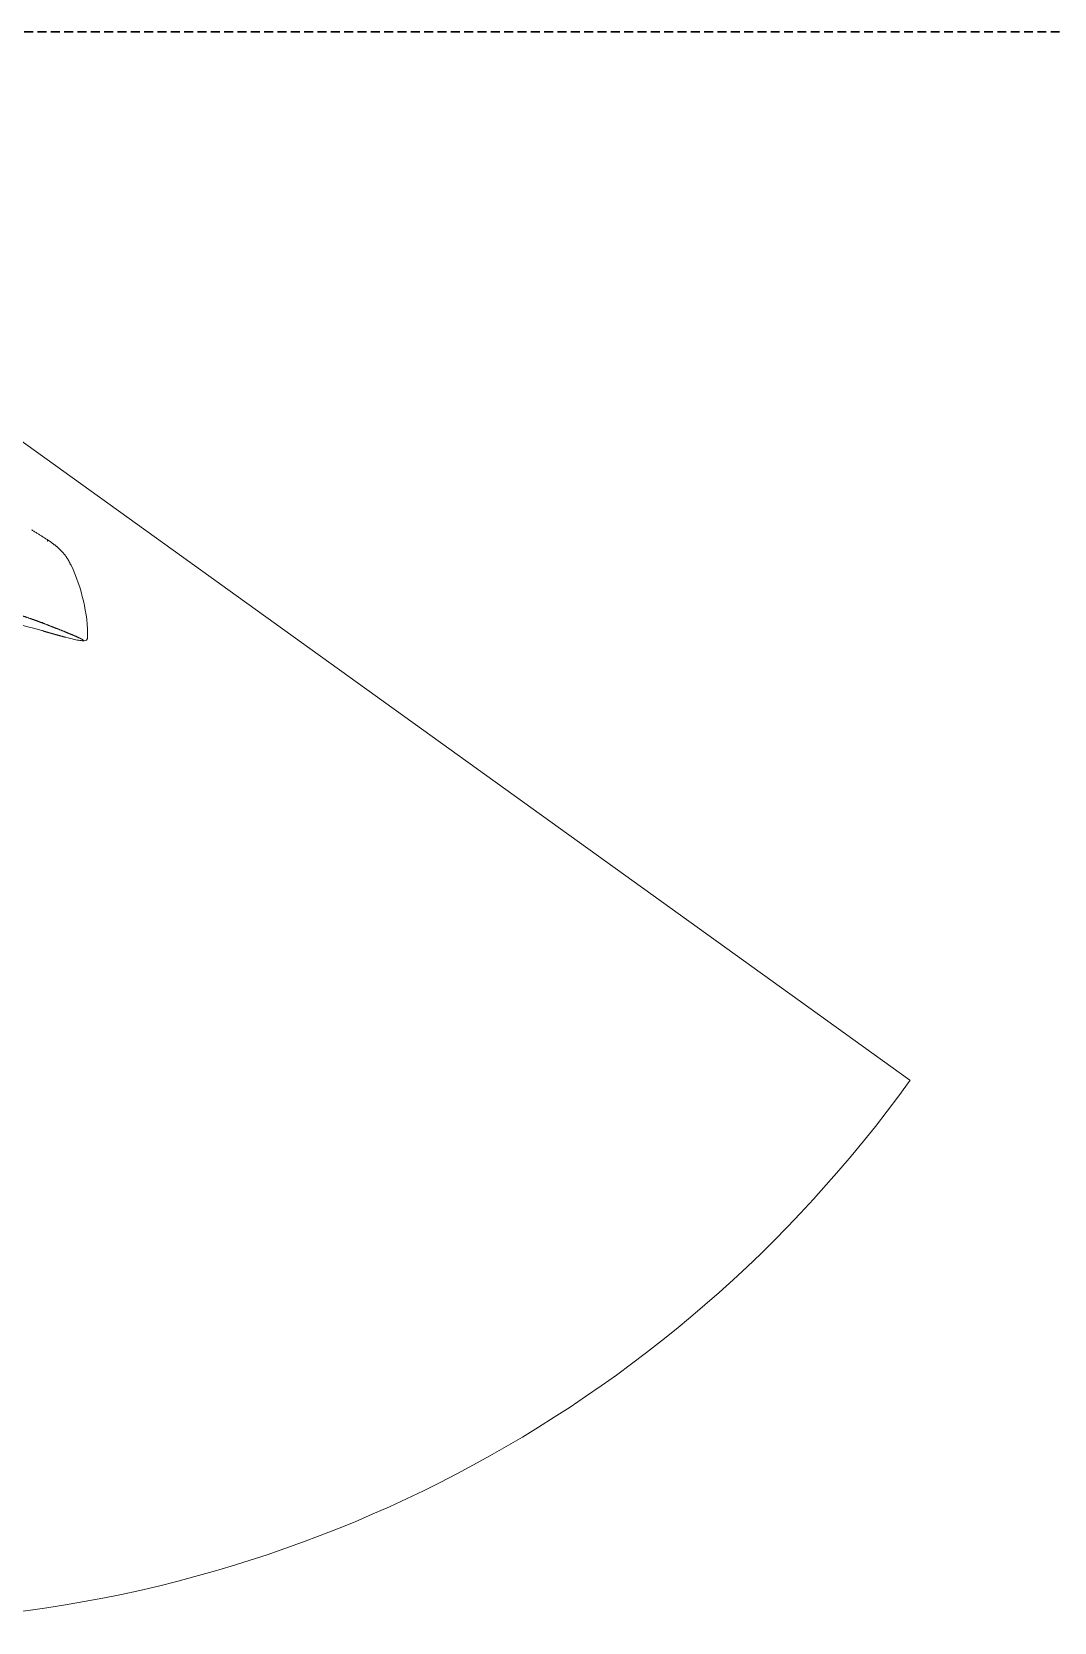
# Model space of a CAD drawing. Extents: x -1439 to 34962, y -872 to 8330.
# Drawn here: x 18763.6 to 18849.9, y 2054.1 to 2188.3 of the extents above; entities that cross this region are included whole.
import ezdxf

# ---------------------------------------------------------------- set-up
doc = ezdxf.new("R2010")
doc.units = 0
doc.linetypes.add('HIDDEN', pattern=[0.375, 0.25, -0.125])
doc.layers.get('0').update_dxf_attribs({"color": 9, "lineweight": 9})
doc.layers.add('04', color=9, linetype='Continuous', lineweight=9)
doc.layers.add('E-KABLO', color=7, linetype='Continuous', lineweight=30)

# ---------------------------------------------------------------- blocks, each defined once
blk = doc.blocks.new('p-araba-polo')
blk.add_line((1.2434, -0.7769), (1.8845, -1.6687))
at = {"flags": 128}
blk.add_lwpolyline([(1.5137, -0.9707), (1.5136, -0.9695), (1.5134, -0.9681)], dxfattribs=at)
blk.add_arc((1.2434, -0.7769), 1.0984, 305.7081, 359.024)
for points, degree in [([(1.5054, -0.937), (1.4952, -0.9003), (1.4846, -0.8634), (1.474, -0.8265)], 3), ([(1.4882, -0.9052), (1.4901, -0.9113), (1.4914, -0.9158), (1.4931, -0.9211), (1.495, -0.9267), (1.4964, -0.9304), (1.4978, -0.9343), (1.4991, -0.9376)], 7), ([(1.4496, -0.9605), (1.4386, -0.9555), (1.4345, -0.9495), (1.4302, -0.9441), (1.4257, -0.9363), (1.4202, -0.9276)], 5), ([(1.4202, -0.9276), (1.4202, -0.9277), (1.4203, -0.9277), (1.4203, -0.9278)], 3), ([(1.4203, -0.9278), (1.4203, -0.9278), (1.4202, -0.9277), (1.4202, -0.9277), (1.4202, -0.9277), (1.4202, -0.9276)], 5), ([(1.4991, -0.9376), (1.499, -0.9371), (1.4986, -0.9368), (1.4981, -0.9366)], 3), ([(1.4988, -0.937), (1.4989, -0.9372), (1.499, -0.9374), (1.4991, -0.9376)], 3), ([(1.5119, -0.9689), (1.5104, -0.9659), (1.5088, -0.9621), (1.5069, -0.9576), (1.505, -0.9529), (1.5031, -0.948), (1.5011, -0.9429), (1.4991, -0.9376)], 7), ([(1.5054, -0.9369), (1.5055, -0.937), (1.5053, -0.9371), (1.5048, -0.9369)], 3), ([(1.5108, -0.9561), (1.5101, -0.9537), (1.5094, -0.9511), (1.5087, -0.9484), (1.5079, -0.9456), (1.5071, -0.9428), (1.5063, -0.9399), (1.5054, -0.9369)], 7), ([(1.4295, -0.9406), (1.4295, -0.9407), (1.4296, -0.9408), (1.4297, -0.9409)], 3), ([(1.4296, -0.9409), (1.4296, -0.9408), (1.4295, -0.9407), (1.4295, -0.9406)], 3), ([(1.4984, -0.9396), (1.4984, -0.9396), (1.4984, -0.9396), (1.4984, -0.9396), (1.4984, -0.9396), (1.4984, -0.9396)], 5), ([(1.45, -0.961), (1.4499, -0.9609), (1.4497, -0.9608), (1.4496, -0.9605)], 3), ([(1.4496, -0.9605), (1.4497, -0.9607), (1.4498, -0.9608), (1.4498, -0.9609), (1.4499, -0.9609), (1.45, -0.961)], 5), ([(1.4499, -0.9609), (1.4693, -0.9696), (1.4905, -0.9751), (1.5118, -0.9747)], 3), ([(1.5134, -0.9681), (1.5131, -0.9657), (1.5123, -0.9616), (1.5108, -0.9563)], 3), ([(1.5119, -0.9689), (1.5119, -0.9689), (1.5119, -0.9689), (1.512, -0.9689), (1.512, -0.9689), (1.512, -0.9689)], 5), ([(1.512, -0.9689), (1.512, -0.9689), (1.512, -0.9689), (1.512, -0.9689), (1.5119, -0.9689), (1.5119, -0.9689), (1.5119, -0.9689), (1.5119, -0.9689)], 7), ([(1.5119, -0.9747), (1.5141, -0.9734), (1.5135, -0.972), (1.5137, -0.9707)], 3), ([(1.5126, -0.9702), (1.5125, -0.97), (1.5124, -0.9698), (1.5123, -0.9697), (1.5122, -0.9695), (1.5121, -0.9693), (1.5121, -0.9691), (1.512, -0.9689)], 7), ([(1.512, -0.9689), (1.5121, -0.9691), (1.5121, -0.9693), (1.5122, -0.9695), (1.5123, -0.9697), (1.5124, -0.9699), (1.5125, -0.97), (1.5126, -0.9702)], 7), ([(1.5126, -0.9702), (1.5129, -0.9708), (1.5132, -0.9712), (1.5134, -0.9714), (1.5136, -0.9714), (1.5137, -0.9712), (1.5137, -0.9707), (1.5136, -0.97)], 7)]:
    blk.add_open_spline(points, degree=degree)
for points, knots in [([(1.4494, -0.9597), (1.4494, -0.9597), (1.4494, -0.9597), (1.4494, -0.9597), (1.4494, -0.9597), (1.4494, -0.9597), (1.4494, -0.9597)], [0, 0, 0, 0, 1, 1, 1, 1.000001, 1.000001, 1.000001, 1.000001]), ([(1.4495, -0.9599), (1.4495, -0.9599), (1.4495, -0.9599), (1.4495, -0.9599), (1.4495, -0.9599), (1.4495, -0.9599), (1.4495, -0.9599)], [0, 0, 0, 0, 1, 1, 1, 1.000001, 1.000001, 1.000001, 1.000001]), ([(1.4495, -0.9599), (1.4495, -0.9599), (1.4495, -0.9599), (1.4495, -0.9599), (1.4495, -0.9599), (1.4495, -0.9599), (1.4495, -0.9599)], [0, 0, 0, 0, 1, 1, 1, 1.000001, 1.000001, 1.000001, 1.000001]), ([(1.4495, -0.9602), (1.4495, -0.9602), (1.4495, -0.9602), (1.4495, -0.9602), (1.4495, -0.9602), (1.4495, -0.9602), (1.4495, -0.9602)], [0, 0, 0, 0, 1, 1, 1, 1, 1, 1, 1]), ([(1.4495, -0.9603), (1.4495, -0.9603), (1.4495, -0.9603), (1.4495, -0.9603), (1.4495, -0.9603), (1.4495, -0.9603), (1.4495, -0.9603)], [0, 0, 0, 0, 1, 1, 1, 1, 1, 1, 1]), ([(1.4497, -0.9607), (1.4497, -0.9607), (1.4497, -0.9607), (1.4497, -0.9607), (1.4497, -0.9607), (1.4497, -0.9607), (1.4497, -0.9607)], [0, 0, 0, 0, 1, 1, 1, 1.000001, 1.000001, 1.000001, 1.000001])]:
    blk.add_open_spline(points, degree=3, knots=knots)

msp = doc.modelspace()

# ---------------------------------------------------------------- linework, layer by layer
at = {"layer": 'E-KABLO', "color": 6, "linetype": 'HIDDEN', "ltscale": 3}
msp.add_line((18678.59, 2188.27), (19040.96, 2188.27), dxfattribs=at)

# ---------------------------------------------------------------- block references
at = {"layer": '04', "xscale": -100, "yscale": 100, "zscale": 100, "rotation": 90}
msp.add_blockref('p-araba-polo', (18670.84, 2288.27), dxfattribs=at)

doc.saveas('drawing.dxf')
